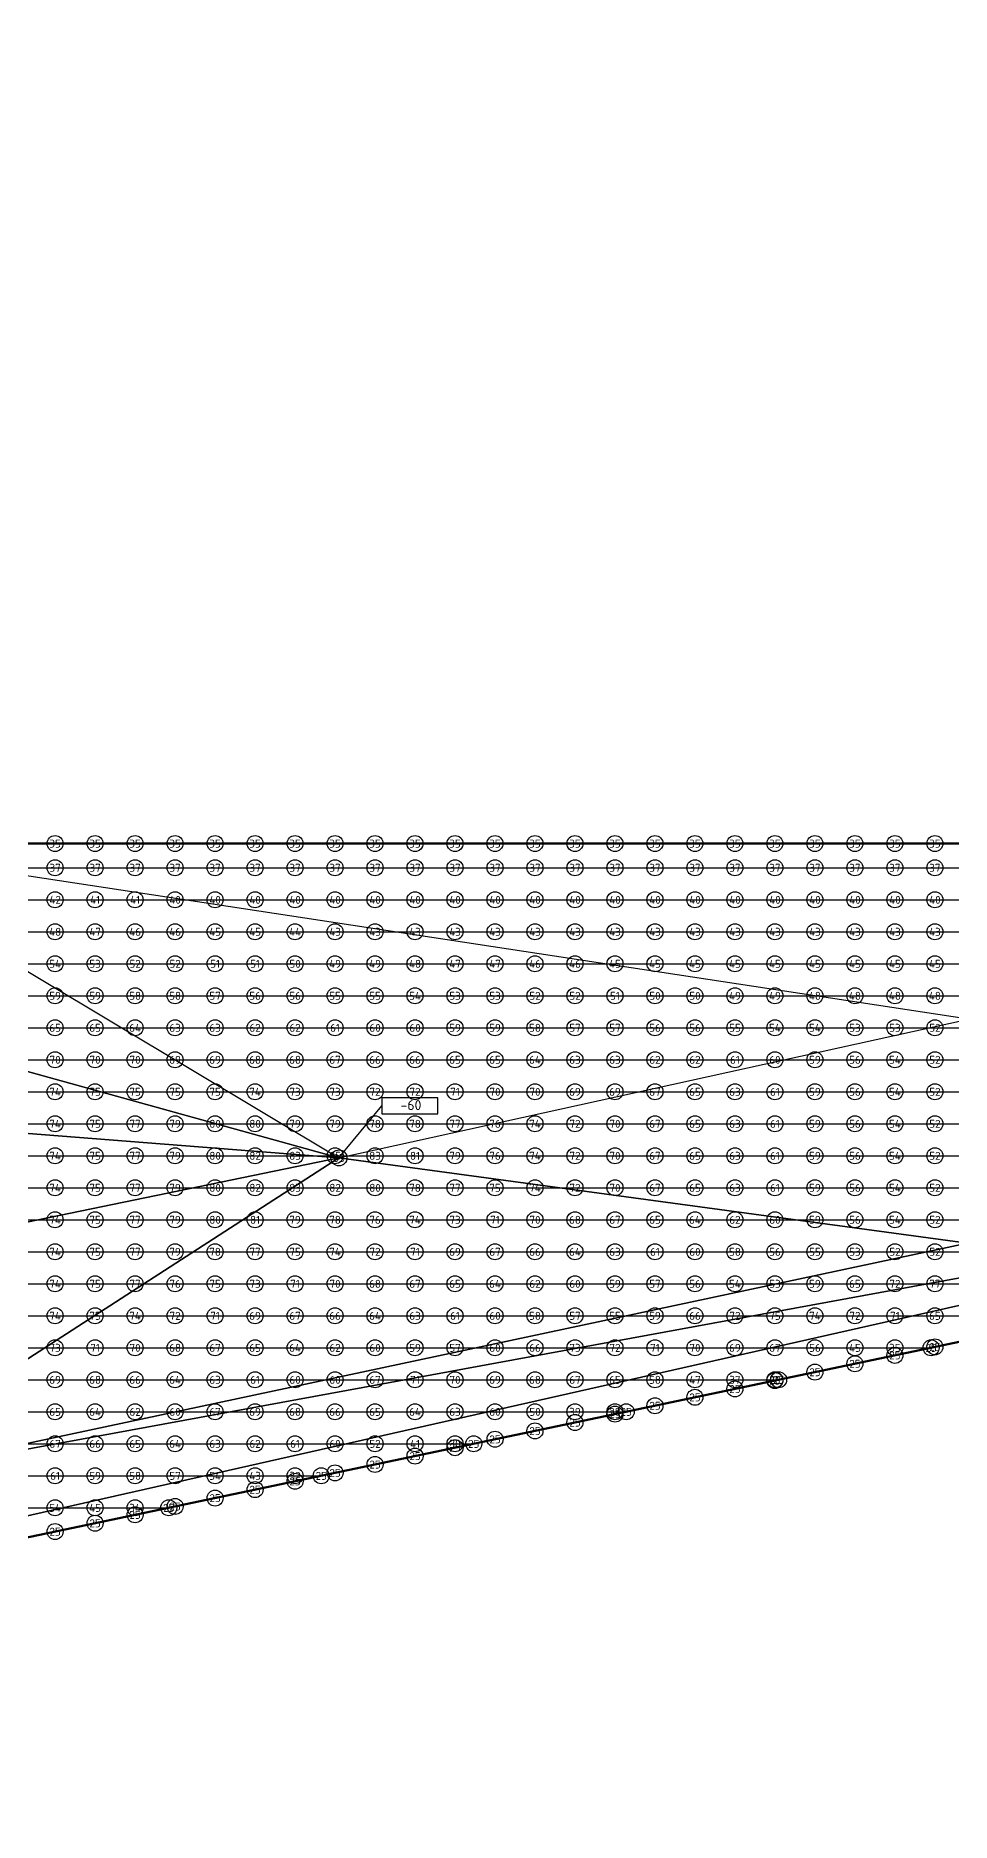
# Model space of a CAD drawing. Header units: millimetres. Extents: x 3543 to 589126, y -146359 to 38454.
# Drawn here: x 499518 to 510965, y 4826 to 27158 of the extents above; entities that cross this region are included whole.
import ezdxf
from ezdxf.enums import TextEntityAlignment as Align

# ---------------------------------------------------------------- set-up
doc = ezdxf.new("R2010")
doc.units = ezdxf.units.MM
doc.layers.add('контур', color=1, linetype='Continuous', lineweight=50)
for name, color, linetype in [('линии_высот', 4, 'Continuous'), ('опоры_текстvb', 7, 'Continuous'), ('опорыvb', 7, 'Continuous'), ('сеткаvb', 8, 'Continuous')]:
    doc.layers.add(name, color=color, linetype=linetype)
doc.styles.add('isocpeur', font='isocpeur.ttf')

# ---------------------------------------------------------------- blocks, each defined once
blk = doc.blocks.new('otmetka_oporvb')
at = {"linetype": 'ByBlock', "lineweight": -2}
blk.add_hatch(color=0, dxfattribs=at).paths.add_polyline_path([(-38, -32, 1), (38, 32, 1)])
at = {"color": 0, "linetype": 'ByBlock', "lineweight": -2}
blk.add_line((0, 0), (2142, 2596), dxfattribs=at)
at = {"color": 0}
blk.add_lwpolyline([(2142, 2196), (4942, 2196), (4942, 2996), (2142, 2996)], close=True, dxfattribs=at)
at = {"color": 0, "linetype": 'ByBlock', "lineweight": -2, "style": 'isocpeur'}
blk.add_attdef('OTM', text='', height=500, dxfattribs=at).set_placement((3600, 2639), align=Align.MIDDLE_CENTER)
blk = doc.blocks.new('opor_symbPRO')
at = {"color": 0, "ltscale": 20}
blk.add_circle((0, 0), 100, dxfattribs=at)
at = {"layer": 'опоры_текстvb', "color": 0, "linetype": 'ByBlock', "lineweight": -2, "style": 'isocpeur'}
blk.add_attdef('COL', text='', height=100, dxfattribs=at).set_placement((0, -1), align=Align.MIDDLE_CENTER)

msp = doc.modelspace()

# ---------------------------------------------------------------- linework, layer by layer
at = {"layer": 'контур'}
msp.add_lwpolyline([(482446.7, 4826.4), (477760.5, 27157.8), (496743.3, 27157.8), (496743.3, 17060.4), (528243.1, 17060.4), (528243.1, 27157.8), (565904.8, 27157.8), (565904.8, 22339.3)], close=True, dxfattribs=at)
at = {"layer": 'линии_высот'}
for points in [[(482446.7, 4826.4), (519200.6, 13124.4), (565904.8, 22339.3)], [(496743.3, 17060.4), (528243.1, 17060.4), (511181.2, 14864.1)], [(511181.2, 14864.1), (496743.3, 17060.4), (503309.6, 13131.2)], [(496978.3, 14884.9), (496743.3, 17060.4), (503309.6, 13131.2)], [(496978.3, 13628.4), (496978.3, 14884.9), (503309.6, 13131.2)], [(511170.1, 12066.3), (503309.6, 13131.2), (511181.2, 14864.1)], [(496978.3, 11826.3), (496978.3, 13628.4), (503309.6, 13131.2)], [(482446.7, 4826.4), (496978.3, 9045.7), (519200.6, 13124.4)], [(496978.3, 9045.7), (503309.6, 13131.2), (511170.1, 12066.3)], [(496978.3, 9045.7), (496978.3, 11826.3), (503309.6, 13131.2)], [(496978.3, 9045.7), (511170.1, 12066.3), (519200.6, 13124.4)]]:
    msp.add_lwpolyline(points, close=True, dxfattribs=at)
at = {"layer": 'сеткаvb'}
for p, q in [((496743.3, 17060.4), (528243.1, 17060.4)), ((481989, 16757.8), (539306.2, 16757.8)), ((482073.8, 16357.8), (537400, 16357.8)), ((482158.5, 15957.8), (535493.8, 15957.8)), ((482243.3, 15557.8), (533587.6, 15557.8)), ((482328, 15157.8), (531681.4, 15157.8)), ((482412.7, 14757.8), (529775.1, 14757.8)), ((482497.5, 14357.8), (527868.9, 14357.8)), ((482582.2, 13957.8), (525962.7, 13957.8)), ((482016.4, 13557.8), (524056.5, 13557.8)), ((480698.3, 13157.8), (522150.3, 13157.8)), ((480782.3, 12757.8), (520244.1, 12757.8)), ((480866.2, 12357.8), (518337.8, 12357.8)), ((480950.2, 11957.8), (516431.6, 11957.8)), ((481034.1, 11557.8), (514525.4, 11557.8)), ((481118, 11157.8), (512619.2, 11157.8)), ((481202, 10757.8), (510713, 10757.8)), ((481285.9, 10357.8), (508806.8, 10357.8)), ((481369.9, 9957.8), (506900.5, 9957.8)), ((481453.8, 9557.8), (504994.3, 9557.8)), ((481537.7, 9157.8), (503088.1, 9157.8)), ((481621.7, 8757.8), (501181.9, 8757.8))]:
    msp.add_line(p, q, dxfattribs=at)

# ---------------------------------------------------------------- block references
at = {"xscale": 0.25, "yscale": 0.25, "zscale": 0.25}
msp.add_blockref('otmetka_oporvb', (503309.6, 13131.2), dxfattribs=at).add_auto_attribs({'OTM': '-60'})
at = {"layer": 'опорыvb', "color": 92}
for p, values in [((499760.5, 17060.4), {'COL': '35'}), ((500260.5, 17060.4), {'COL': '35'}), ((500760.5, 17060.4), {'COL': '35'}), ((501260.5, 17060.4), {'COL': '35'}), ((501760.5, 17060.4), {'COL': '35'}), ((502260.5, 17060.4), {'COL': '35'}), ((502760.5, 17060.4), {'COL': '35'}), ((503260.5, 17060.4), {'COL': '35'}), ((503760.5, 17060.4), {'COL': '35'}), ((504260.5, 17060.4), {'COL': '35'}), ((504760.5, 17060.4), {'COL': '35'}), ((505260.5, 17060.4), {'COL': '35'}), ((505760.5, 17060.4), {'COL': '35'}), ((506260.5, 17060.4), {'COL': '35'}), ((506760.5, 17060.4), {'COL': '35'}), ((507260.5, 17060.4), {'COL': '35'}), ((507760.5, 17060.4), {'COL': '35'}), ((508260.5, 17060.4), {'COL': '35'}), ((508760.5, 17060.4), {'COL': '35'}), ((509260.5, 17060.4), {'COL': '35'}), ((509760.5, 17060.4), {'COL': '35'}), ((510260.5, 17060.4), {'COL': '35'}), ((510760.5, 17060.4), {'COL': '35'}), ((499760.5, 16757.8), {'COL': '37'}), ((500260.5, 16757.8), {'COL': '37'}), ((500760.5, 16757.8), {'COL': '37'}), ((501260.5, 16757.8), {'COL': '37'}), ((501760.5, 16757.8), {'COL': '37'}), ((502260.5, 16757.8), {'COL': '37'}), ((502760.5, 16757.8), {'COL': '37'}), ((503260.5, 16757.8), {'COL': '37'}), ((503760.5, 16757.8), {'COL': '37'}), ((504260.5, 16757.8), {'COL': '37'}), ((504760.5, 16757.8), {'COL': '37'}), ((505260.5, 16757.8), {'COL': '37'}), ((505760.5, 16757.8), {'COL': '37'}), ((506260.5, 16757.8), {'COL': '37'}), ((506760.5, 16757.8), {'COL': '37'}), ((507260.5, 16757.8), {'COL': '37'}), ((507760.5, 16757.8), {'COL': '37'}), ((508260.5, 16757.8), {'COL': '37'}), ((508760.5, 16757.8), {'COL': '37'}), ((509260.5, 16757.8), {'COL': '37'}), ((509760.5, 16757.8), {'COL': '37'}), ((510260.5, 16757.8), {'COL': '37'}), ((510760.5, 16757.8), {'COL': '37'}), ((499760.5, 16357.8), {'COL': '42'}), ((500260.5, 16357.8), {'COL': '41'}), ((500760.5, 16357.8), {'COL': '41'}), ((501260.5, 16357.8), {'COL': '40'}), ((501760.5, 16357.8), {'COL': '40'}), ((502260.5, 16357.8), {'COL': '40'}), ((502760.5, 16357.8), {'COL': '40'}), ((503260.5, 16357.8), {'COL': '40'}), ((503760.5, 16357.8), {'COL': '40'}), ((504260.5, 16357.8), {'COL': '40'}), ((504760.5, 16357.8), {'COL': '40'}), ((505260.5, 16357.8), {'COL': '40'}), ((505760.5, 16357.8), {'COL': '40'}), ((506260.5, 16357.8), {'COL': '40'}), ((506760.5, 16357.8), {'COL': '40'}), ((507260.5, 16357.8), {'COL': '40'}), ((507760.5, 16357.8), {'COL': '40'}), ((508260.5, 16357.8), {'COL': '40'}), ((508760.5, 16357.8), {'COL': '40'}), ((509260.5, 16357.8), {'COL': '40'}), ((509760.5, 16357.8), {'COL': '40'}), ((510260.5, 16357.8), {'COL': '40'}), ((510760.5, 16357.8), {'COL': '40'}), ((499760.5, 15957.8), {'COL': '48'}), ((500260.5, 15957.8), {'COL': '47'}), ((500760.5, 15957.8), {'COL': '46'}), ((501260.5, 15957.8), {'COL': '46'}), ((501760.5, 15957.8), {'COL': '45'}), ((502260.5, 15957.8), {'COL': '45'}), ((502760.5, 15957.8), {'COL': '44'}), ((503260.5, 15957.8), {'COL': '43'}), ((503760.5, 15957.8), {'COL': '43'}), ((504260.5, 15957.8), {'COL': '43'}), ((504760.5, 15957.8), {'COL': '43'}), ((505260.5, 15957.8), {'COL': '43'}), ((505760.5, 15957.8), {'COL': '43'}), ((506260.5, 15957.8), {'COL': '43'}), ((506760.5, 15957.8), {'COL': '43'}), ((507260.5, 15957.8), {'COL': '43'}), ((507760.5, 15957.8), {'COL': '43'}), ((508260.5, 15957.8), {'COL': '43'}), ((508760.5, 15957.8), {'COL': '43'}), ((509260.5, 15957.8), {'COL': '43'}), ((509760.5, 15957.8), {'COL': '43'}), ((510260.5, 15957.8), {'COL': '43'}), ((510760.5, 15957.8), {'COL': '43'}), ((503260.5, 15557.8), {'COL': '49'}), ((503760.5, 15557.8), {'COL': '49'}), ((504260.5, 15557.8), {'COL': '48'}), ((504760.5, 15557.8), {'COL': '47'}), ((505260.5, 15557.8), {'COL': '47'}), ((505760.5, 15557.8), {'COL': '46'}), ((506260.5, 15557.8), {'COL': '46'}), ((506760.5, 15557.8), {'COL': '45'}), ((507260.5, 15557.8), {'COL': '45'}), ((507760.5, 15557.8), {'COL': '45'}), ((508260.5, 15557.8), {'COL': '45'}), ((508760.5, 15557.8), {'COL': '45'}), ((509260.5, 15557.8), {'COL': '45'}), ((509760.5, 15557.8), {'COL': '45'}), ((510260.5, 15557.8), {'COL': '45'}), ((510760.5, 15557.8), {'COL': '45'}), ((508260.5, 15157.8), {'COL': '49'}), ((508760.5, 15157.8), {'COL': '49'}), ((509260.5, 15157.8), {'COL': '48'}), ((509760.5, 15157.8), {'COL': '48'}), ((510260.5, 15157.8), {'COL': '48'}), ((510760.5, 15157.8), {'COL': '48'}), ((509760.5, 10757.8), {'COL': '45'}), ((510260.5, 10757.8), {'COL': '35'}), ((507760.5, 10357.8), {'COL': '47'}), ((508260.5, 10357.8), {'COL': '37'}), ((506260.5, 9957.8), {'COL': '39'}), ((504260.5, 9557.8), {'COL': '41'}), ((502260.5, 9157.8), {'COL': '43'}), ((500260.5, 8757.8), {'COL': '45'})]:
    msp.add_blockref('opor_symbPRO', p, dxfattribs=at).add_auto_attribs(values)
at = {"layer": 'опорыvb', "color": 131}
for p, values in [((499760.5, 15557.8), {'COL': '54'}), ((500260.5, 15557.8), {'COL': '53'}), ((500760.5, 15557.8), {'COL': '52'}), ((501260.5, 15557.8), {'COL': '52'}), ((501760.5, 15557.8), {'COL': '51'}), ((502260.5, 15557.8), {'COL': '51'}), ((502760.5, 15557.8), {'COL': '50'}), ((499760.5, 15157.8), {'COL': '59'}), ((500260.5, 15157.8), {'COL': '59'}), ((500760.5, 15157.8), {'COL': '58'}), ((501260.5, 15157.8), {'COL': '58'}), ((501760.5, 15157.8), {'COL': '57'}), ((502260.5, 15157.8), {'COL': '56'}), ((502760.5, 15157.8), {'COL': '56'}), ((503260.5, 15157.8), {'COL': '55'}), ((503760.5, 15157.8), {'COL': '55'}), ((504260.5, 15157.8), {'COL': '54'}), ((504760.5, 15157.8), {'COL': '53'}), ((505260.5, 15157.8), {'COL': '53'}), ((505760.5, 15157.8), {'COL': '52'}), ((506260.5, 15157.8), {'COL': '52'}), ((506760.5, 15157.8), {'COL': '51'}), ((507260.5, 15157.8), {'COL': '50'}), ((507760.5, 15157.8), {'COL': '50'}), ((499760.5, 14757.8), {'COL': '65'}), ((500260.5, 14757.8), {'COL': '65'}), ((500760.5, 14757.8), {'COL': '64'}), ((501260.5, 14757.8), {'COL': '63'}), ((501760.5, 14757.8), {'COL': '63'}), ((502260.5, 14757.8), {'COL': '62'}), ((502760.5, 14757.8), {'COL': '62'}), ((503260.5, 14757.8), {'COL': '61'}), ((503760.5, 14757.8), {'COL': '60'}), ((504260.5, 14757.8), {'COL': '60'}), ((504760.5, 14757.8), {'COL': '59'}), ((505260.5, 14757.8), {'COL': '59'}), ((505760.5, 14757.8), {'COL': '58'}), ((506260.5, 14757.8), {'COL': '57'}), ((506760.5, 14757.8), {'COL': '57'}), ((507260.5, 14757.8), {'COL': '56'}), ((507760.5, 14757.8), {'COL': '56'}), ((508260.5, 14757.8), {'COL': '55'}), ((508760.5, 14757.8), {'COL': '54'}), ((509260.5, 14757.8), {'COL': '54'}), ((509760.5, 14757.8), {'COL': '53'}), ((510260.5, 14757.8), {'COL': '53'}), ((510760.5, 14757.8), {'COL': '52'}), ((499760.5, 14357.8), {'COL': '70'}), ((500260.5, 14357.8), {'COL': '70'}), ((500760.5, 14357.8), {'COL': '70'}), ((501260.5, 14357.8), {'COL': '69'}), ((501760.5, 14357.8), {'COL': '69'}), ((502260.5, 14357.8), {'COL': '68'}), ((502760.5, 14357.8), {'COL': '68'}), ((503260.5, 14357.8), {'COL': '67'}), ((503760.5, 14357.8), {'COL': '66'}), ((504260.5, 14357.8), {'COL': '66'}), ((504760.5, 14357.8), {'COL': '65'}), ((505260.5, 14357.8), {'COL': '65'}), ((505760.5, 14357.8), {'COL': '64'}), ((506260.5, 14357.8), {'COL': '63'}), ((506760.5, 14357.8), {'COL': '63'}), ((507260.5, 14357.8), {'COL': '62'}), ((507760.5, 14357.8), {'COL': '62'}), ((508260.5, 14357.8), {'COL': '61'}), ((508760.5, 14357.8), {'COL': '60'}), ((509260.5, 14357.8), {'COL': '59'}), ((509760.5, 14357.8), {'COL': '56'}), ((510260.5, 14357.8), {'COL': '54'}), ((510760.5, 14357.8), {'COL': '52'}), ((499760.5, 13957.8), {'COL': '74'}), ((500260.5, 13957.8), {'COL': '75'}), ((500760.5, 13957.8), {'COL': '75'}), ((501260.5, 13957.8), {'COL': '75'}), ((501760.5, 13957.8), {'COL': '75'}), ((502260.5, 13957.8), {'COL': '74'}), ((502760.5, 13957.8), {'COL': '73'}), ((503260.5, 13957.8), {'COL': '73'}), ((503760.5, 13957.8), {'COL': '72'}), ((504260.5, 13957.8), {'COL': '72'}), ((504760.5, 13957.8), {'COL': '71'}), ((505260.5, 13957.8), {'COL': '70'}), ((505760.5, 13957.8), {'COL': '70'}), ((506260.5, 13957.8), {'COL': '69'}), ((506760.5, 13957.8), {'COL': '69'}), ((507260.5, 13957.8), {'COL': '67'}), ((507760.5, 13957.8), {'COL': '65'}), ((508260.5, 13957.8), {'COL': '63'}), ((508760.5, 13957.8), {'COL': '61'}), ((509260.5, 13957.8), {'COL': '59'}), ((509760.5, 13957.8), {'COL': '56'}), ((510260.5, 13957.8), {'COL': '54'}), ((510760.5, 13957.8), {'COL': '52'}), ((499760.5, 13557.8), {'COL': '74'}), ((500260.5, 13557.8), {'COL': '75'}), ((500760.5, 13557.8), {'COL': '77'}), ((501260.5, 13557.8), {'COL': '79'}), ((502760.5, 13557.8), {'COL': '79'}), ((503260.5, 13557.8), {'COL': '79'}), ((503760.5, 13557.8), {'COL': '78'}), ((504260.5, 13557.8), {'COL': '78'}), ((504760.5, 13557.8), {'COL': '77'}), ((505260.5, 13557.8), {'COL': '76'}), ((505760.5, 13557.8), {'COL': '74'}), ((506260.5, 13557.8), {'COL': '72'}), ((506760.5, 13557.8), {'COL': '70'}), ((507260.5, 13557.8), {'COL': '67'}), ((507760.5, 13557.8), {'COL': '65'}), ((508260.5, 13557.8), {'COL': '63'}), ((508760.5, 13557.8), {'COL': '61'}), ((509260.5, 13557.8), {'COL': '59'}), ((509760.5, 13557.8), {'COL': '56'}), ((510260.5, 13557.8), {'COL': '54'}), ((510760.5, 13557.8), {'COL': '52'}), ((499760.5, 13157.8), {'COL': '74'}), ((500260.5, 13157.8), {'COL': '75'}), ((500760.5, 13157.8), {'COL': '77'}), ((501260.5, 13157.8), {'COL': '79'}), ((504760.5, 13157.8), {'COL': '79'}), ((505260.5, 13157.8), {'COL': '76'}), ((505760.5, 13157.8), {'COL': '74'}), ((506260.5, 13157.8), {'COL': '72'}), ((506760.5, 13157.8), {'COL': '70'}), ((507260.5, 13157.8), {'COL': '67'}), ((507760.5, 13157.8), {'COL': '65'}), ((508260.5, 13157.8), {'COL': '63'}), ((508760.5, 13157.8), {'COL': '61'}), ((509260.5, 13157.8), {'COL': '59'}), ((509760.5, 13157.8), {'COL': '56'}), ((510260.5, 13157.8), {'COL': '54'}), ((510760.5, 13157.8), {'COL': '52'}), ((499760.5, 12757.8), {'COL': '74'}), ((500260.5, 12757.8), {'COL': '75'}), ((500760.5, 12757.8), {'COL': '77'}), ((501260.5, 12757.8), {'COL': '79'}), ((504260.5, 12757.8), {'COL': '78'}), ((504760.5, 12757.8), {'COL': '77'}), ((505260.5, 12757.8), {'COL': '75'}), ((505760.5, 12757.8), {'COL': '74'}), ((506260.5, 12757.8), {'COL': '72'}), ((506760.5, 12757.8), {'COL': '70'}), ((507260.5, 12757.8), {'COL': '67'}), ((507760.5, 12757.8), {'COL': '65'}), ((508260.5, 12757.8), {'COL': '63'}), ((508760.5, 12757.8), {'COL': '61'}), ((509260.5, 12757.8), {'COL': '59'}), ((509760.5, 12757.8), {'COL': '56'}), ((510260.5, 12757.8), {'COL': '54'}), ((510760.5, 12757.8), {'COL': '52'}), ((499760.5, 12357.8), {'COL': '74'}), ((500260.5, 12357.8), {'COL': '75'}), ((500760.5, 12357.8), {'COL': '77'}), ((501260.5, 12357.8), {'COL': '79'}), ((502760.5, 12357.8), {'COL': '79'}), ((503260.5, 12357.8), {'COL': '78'}), ((503760.5, 12357.8), {'COL': '76'}), ((504260.5, 12357.8), {'COL': '74'}), ((504760.5, 12357.8), {'COL': '73'}), ((505260.5, 12357.8), {'COL': '71'}), ((505760.5, 12357.8), {'COL': '70'}), ((506260.5, 12357.8), {'COL': '68'}), ((506760.5, 12357.8), {'COL': '67'}), ((507260.5, 12357.8), {'COL': '65'}), ((507760.5, 12357.8), {'COL': '64'}), ((508260.5, 12357.8), {'COL': '62'}), ((508760.5, 12357.8), {'COL': '60'}), ((509260.5, 12357.8), {'COL': '59'}), ((509760.5, 12357.8), {'COL': '56'}), ((510260.5, 12357.8), {'COL': '54'}), ((510760.5, 12357.8), {'COL': '52'}), ((499760.5, 11957.8), {'COL': '74'}), ((500260.5, 11957.8), {'COL': '75'}), ((500760.5, 11957.8), {'COL': '77'}), ((501260.5, 11957.8), {'COL': '79'}), ((501760.5, 11957.8), {'COL': '78'}), ((502260.5, 11957.8), {'COL': '77'}), ((502760.5, 11957.8), {'COL': '75'}), ((503260.5, 11957.8), {'COL': '74'}), ((503760.5, 11957.8), {'COL': '72'}), ((504260.5, 11957.8), {'COL': '71'}), ((504760.5, 11957.8), {'COL': '69'}), ((505260.5, 11957.8), {'COL': '67'}), ((505760.5, 11957.8), {'COL': '66'}), ((506260.5, 11957.8), {'COL': '64'}), ((506760.5, 11957.8), {'COL': '63'}), ((507260.5, 11957.8), {'COL': '61'}), ((507760.5, 11957.8), {'COL': '60'}), ((508260.5, 11957.8), {'COL': '58'}), ((508760.5, 11957.8), {'COL': '56'}), ((509260.5, 11957.8), {'COL': '55'}), ((509760.5, 11957.8), {'COL': '53'}), ((510260.5, 11957.8), {'COL': '52'}), ((510760.5, 11957.8), {'COL': '52'}), ((499760.5, 11557.8), {'COL': '74'}), ((500260.5, 11557.8), {'COL': '75'}), ((500760.5, 11557.8), {'COL': '77'}), ((501260.5, 11557.8), {'COL': '76'}), ((501760.5, 11557.8), {'COL': '75'}), ((502260.5, 11557.8), {'COL': '73'}), ((502760.5, 11557.8), {'COL': '71'}), ((503260.5, 11557.8), {'COL': '70'}), ((503760.5, 11557.8), {'COL': '68'}), ((504260.5, 11557.8), {'COL': '67'}), ((504760.5, 11557.8), {'COL': '65'}), ((505260.5, 11557.8), {'COL': '64'}), ((505760.5, 11557.8), {'COL': '62'}), ((506260.5, 11557.8), {'COL': '60'}), ((506760.5, 11557.8), {'COL': '59'}), ((507260.5, 11557.8), {'COL': '57'}), ((507760.5, 11557.8), {'COL': '56'}), ((508260.5, 11557.8), {'COL': '54'}), ((508760.5, 11557.8), {'COL': '53'}), ((509260.5, 11557.8), {'COL': '59'}), ((509760.5, 11557.8), {'COL': '65'}), ((510260.5, 11557.8), {'COL': '72'}), ((510760.5, 11557.8), {'COL': '77'}), ((499760.5, 11157.8), {'COL': '74'}), ((500260.5, 11157.8), {'COL': '75'}), ((500760.5, 11157.8), {'COL': '74'}), ((501260.5, 11157.8), {'COL': '72'}), ((501760.5, 11157.8), {'COL': '71'}), ((502260.5, 11157.8), {'COL': '69'}), ((502760.5, 11157.8), {'COL': '67'}), ((503260.5, 11157.8), {'COL': '66'}), ((503760.5, 11157.8), {'COL': '64'}), ((504260.5, 11157.8), {'COL': '63'}), ((504760.5, 11157.8), {'COL': '61'}), ((505260.5, 11157.8), {'COL': '60'}), ((505760.5, 11157.8), {'COL': '58'}), ((506260.5, 11157.8), {'COL': '57'}), ((506760.5, 11157.8), {'COL': '55'}), ((507260.5, 11157.8), {'COL': '59'}), ((507760.5, 11157.8), {'COL': '66'}), ((508260.5, 11157.8), {'COL': '72'}), ((508760.5, 11157.8), {'COL': '75'}), ((509260.5, 11157.8), {'COL': '74'}), ((509760.5, 11157.8), {'COL': '72'}), ((510260.5, 11157.8), {'COL': '71'}), ((510760.5, 11157.8), {'COL': '65'}), ((499760.5, 10757.8), {'COL': '73'}), ((500260.5, 10757.8), {'COL': '71'}), ((500760.5, 10757.8), {'COL': '70'}), ((501260.5, 10757.8), {'COL': '68'}), ((501760.5, 10757.8), {'COL': '67'}), ((502260.5, 10757.8), {'COL': '65'}), ((502760.5, 10757.8), {'COL': '64'}), ((503260.5, 10757.8), {'COL': '62'}), ((503760.5, 10757.8), {'COL': '60'}), ((504260.5, 10757.8), {'COL': '59'}), ((504760.5, 10757.8), {'COL': '57'}), ((505260.5, 10757.8), {'COL': '60'}), ((505760.5, 10757.8), {'COL': '66'}), ((506260.5, 10757.8), {'COL': '73'}), ((506760.5, 10757.8), {'COL': '72'}), ((507260.5, 10757.8), {'COL': '71'}), ((507760.5, 10757.8), {'COL': '70'}), ((508260.5, 10757.8), {'COL': '69'}), ((508760.5, 10757.8), {'COL': '67'}), ((509260.5, 10757.8), {'COL': '56'}), ((499760.5, 10357.8), {'COL': '69'}), ((500260.5, 10357.8), {'COL': '68'}), ((500760.5, 10357.8), {'COL': '66'}), ((501260.5, 10357.8), {'COL': '64'}), ((501760.5, 10357.8), {'COL': '63'}), ((502260.5, 10357.8), {'COL': '61'}), ((502760.5, 10357.8), {'COL': '60'}), ((503260.5, 10357.8), {'COL': '60'}), ((503760.5, 10357.8), {'COL': '67'}), ((504260.5, 10357.8), {'COL': '71'}), ((504760.5, 10357.8), {'COL': '70'}), ((505260.5, 10357.8), {'COL': '69'}), ((505760.5, 10357.8), {'COL': '68'}), ((506260.5, 10357.8), {'COL': '67'}), ((506760.5, 10357.8), {'COL': '65'}), ((507260.5, 10357.8), {'COL': '58'}), ((499760.5, 9957.8), {'COL': '65'}), ((500260.5, 9957.8), {'COL': '64'}), ((500760.5, 9957.8), {'COL': '62'}), ((501260.5, 9957.8), {'COL': '60'}), ((501760.5, 9957.8), {'COL': '67'}), ((502260.5, 9957.8), {'COL': '69'}), ((502760.5, 9957.8), {'COL': '68'}), ((503260.5, 9957.8), {'COL': '66'}), ((503760.5, 9957.8), {'COL': '65'}), ((504260.5, 9957.8), {'COL': '64'}), ((504760.5, 9957.8), {'COL': '63'}), ((505260.5, 9957.8), {'COL': '60'}), ((505760.5, 9957.8), {'COL': '50'}), ((499760.5, 9557.8), {'COL': '67'}), ((500260.5, 9557.8), {'COL': '66'}), ((500760.5, 9557.8), {'COL': '65'}), ((501260.5, 9557.8), {'COL': '64'}), ((501760.5, 9557.8), {'COL': '63'}), ((502260.5, 9557.8), {'COL': '62'}), ((502760.5, 9557.8), {'COL': '61'}), ((503260.5, 9557.8), {'COL': '60'}), ((503760.5, 9557.8), {'COL': '52'}), ((499760.5, 9157.8), {'COL': '61'}), ((500260.5, 9157.8), {'COL': '59'}), ((500760.5, 9157.8), {'COL': '58'}), ((501260.5, 9157.8), {'COL': '57'}), ((501760.5, 9157.8), {'COL': '54'}), ((499760.5, 8757.8), {'COL': '54'})]:
    msp.add_blockref('opor_symbPRO', p, dxfattribs=at).add_auto_attribs(values)
at = {"layer": 'опорыvb', "color": 30}
for p, values in [((501760.5, 13557.8), {'COL': '80'}), ((502260.5, 13557.8), {'COL': '80'}), ((501760.5, 13157.8), {'COL': '80'}), ((502260.5, 13157.8), {'COL': '82'}), ((502760.5, 13157.8), {'COL': '83'}), ((503260.5, 13157.8), {'COL': '85'}), ((503309.6, 13131.2), {'COL': '85'}), ((503760.5, 13157.8), {'COL': '83'}), ((504260.5, 13157.8), {'COL': '81'}), ((501760.5, 12757.8), {'COL': '80'}), ((502260.5, 12757.8), {'COL': '82'}), ((502760.5, 12757.8), {'COL': '83'}), ((503260.5, 12757.8), {'COL': '82'}), ((503760.5, 12757.8), {'COL': '80'}), ((501760.5, 12357.8), {'COL': '80'}), ((502260.5, 12357.8), {'COL': '81'})]:
    msp.add_blockref('opor_symbPRO', p, dxfattribs=at).add_auto_attribs(values)
at = {"layer": 'опорыvb', "color": 1}
for p, values in [((510260.5, 10662.9), {'COL': '25'}), ((510713, 10757.8), {'COL': '25'}), ((510760.5, 10767.8), {'COL': '25'}), ((509260.5, 10453), {'COL': '25'}), ((509760.5, 10558), {'COL': '25'}), ((508260.5, 10243.2), {'COL': '25'}), ((508760.5, 10357.8), {'COL': '26'}), ((508760.5, 10348.1), {'COL': '25'}), ((508806.8, 10357.8), {'COL': '25'}), ((506760.5, 9957.8), {'COL': '28'}), ((506900.5, 9957.8), {'COL': '25'}), ((507260.5, 10033.4), {'COL': '25'}), ((507760.5, 10138.3), {'COL': '25'}), ((506260.5, 9823.5), {'COL': '25'}), ((506760.5, 9928.4), {'COL': '25'}), ((504760.5, 9557.8), {'COL': '30'}), ((504760.5, 9508.8), {'COL': '25'}), ((504994.3, 9557.8), {'COL': '25'}), ((505260.5, 9613.7), {'COL': '25'}), ((505760.5, 9718.6), {'COL': '25'}), ((503760.5, 9298.9), {'COL': '25'}), ((504260.5, 9403.8), {'COL': '25'}), ((502760.5, 9157.8), {'COL': '32'}), ((502760.5, 9089.1), {'COL': '25'}), ((503088.1, 9157.8), {'COL': '25'}), ((503260.5, 9194), {'COL': '25'}), ((501760.5, 8879.2), {'COL': '25'}), ((502260.5, 8984.2), {'COL': '25'}), ((500760.5, 8757.8), {'COL': '34'}), ((500760.5, 8669.4), {'COL': '25'}), ((501181.9, 8757.8), {'COL': '25'}), ((501260.5, 8774.3), {'COL': '25'}), ((499760.5, 8459.6), {'COL': '25'}), ((500260.5, 8564.5), {'COL': '25'})]:
    msp.add_blockref('opor_symbPRO', p, dxfattribs=at).add_auto_attribs(values)

doc.saveas('drawing.dxf')
